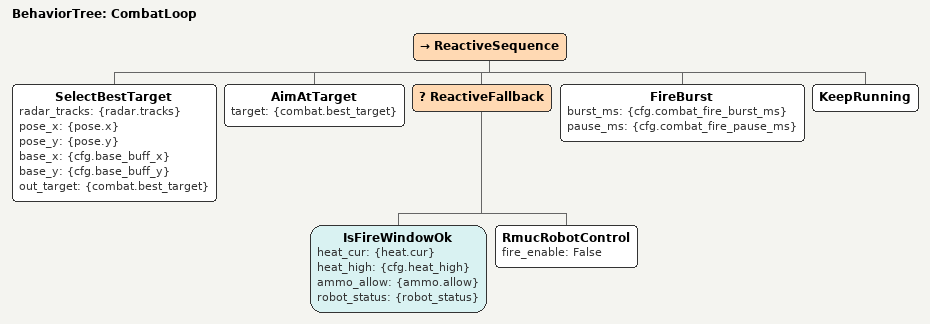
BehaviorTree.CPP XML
<?xml version="1.0" encoding="UTF-8"?>
<root BTCPP_format="4">

    <BehaviorTree ID="CombatLoop">
        <ReactiveSequence>
            <!--
                从雷达数据中精选最优目标，写入 combat.best_target：
                优先选距己方基地（base_buff）<5m 的威胁目标，否则退回选距自身最近的敌人
                结果格式为 "id:x:y"
            -->
            <SelectBestTarget radar_tracks="{radar.tracks}"
                              pose_x="{pose.x}" pose_y="{pose.y}"
                              base_x="{cfg.base_buff_x}" base_y="{cfg.base_buff_y}"
                              out_target="{combat.best_target}"/>
            <!--
                解析 best_target 的 "id:x:y"，发布 PointStamped 到 /aim_target 话题，
                通知云台控制器追踪该目标；实际瞄准由底层自瞄模块执行
                TODO: 追踪功能待完善
            -->
            <AimAtTarget target="{combat.best_target}"/>

            <!--
                射击窗口检查（ReactiveFallback）：
                - IsFireWindowOk 返回 SUCCESS（未虚弱、有弹药、热量未超限）→ 允许开火
                - IsFireWindowOk 返回 FAILURE → 执行 RmucRobotControl 强制关闭开火
            -->
            <ReactiveFallback>
                <IsFireWindowOk heat_cur="{heat.cur}" heat_high="{cfg.heat_high}"
                                ammo_allow="{ammo.allow}" robot_status="{robot_status}"/>
                <RmucRobotControl fire_enable="False"/>
            </ReactiveFallback>

            <!--
                连发射击：开火持续 burst_ms 毫秒，暂停 pause_ms 毫秒后本节点返回 SUCCESS
                一轮完成后由 ReactiveSequence 从头重新触发，形成持续射击循环
            -->
            <FireBurst burst_ms="{cfg.combat_fire_burst_ms}"
                       pause_ms="{cfg.combat_fire_pause_ms}"/>

            <!-- 保持整棵树持续运行，直到上层条件打断 -->
            <KeepRunning/>
        </ReactiveSequence>
    </BehaviorTree>

</root>
